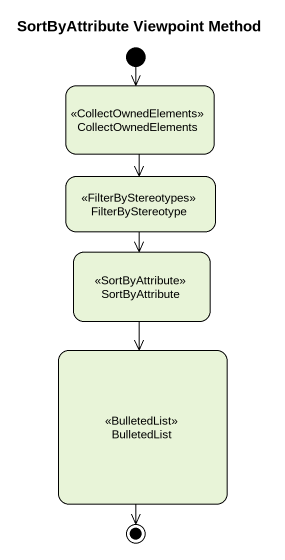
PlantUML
@startuml
title SortByAttribute Viewpoint Method
hide empty description
state CollectOwnedElements <<CollectOwnedElements>>
state FilterByStereotype <<FilterByStereotypes>>
state SortByAttribute <<SortByAttribute>>
state BulletedList <<BulletedList>>
[*] --> CollectOwnedElements
CollectOwnedElements --> FilterByStereotype
FilterByStereotype --> SortByAttribute
SortByAttribute --> BulletedList
BulletedList --> [*]
@enduml
